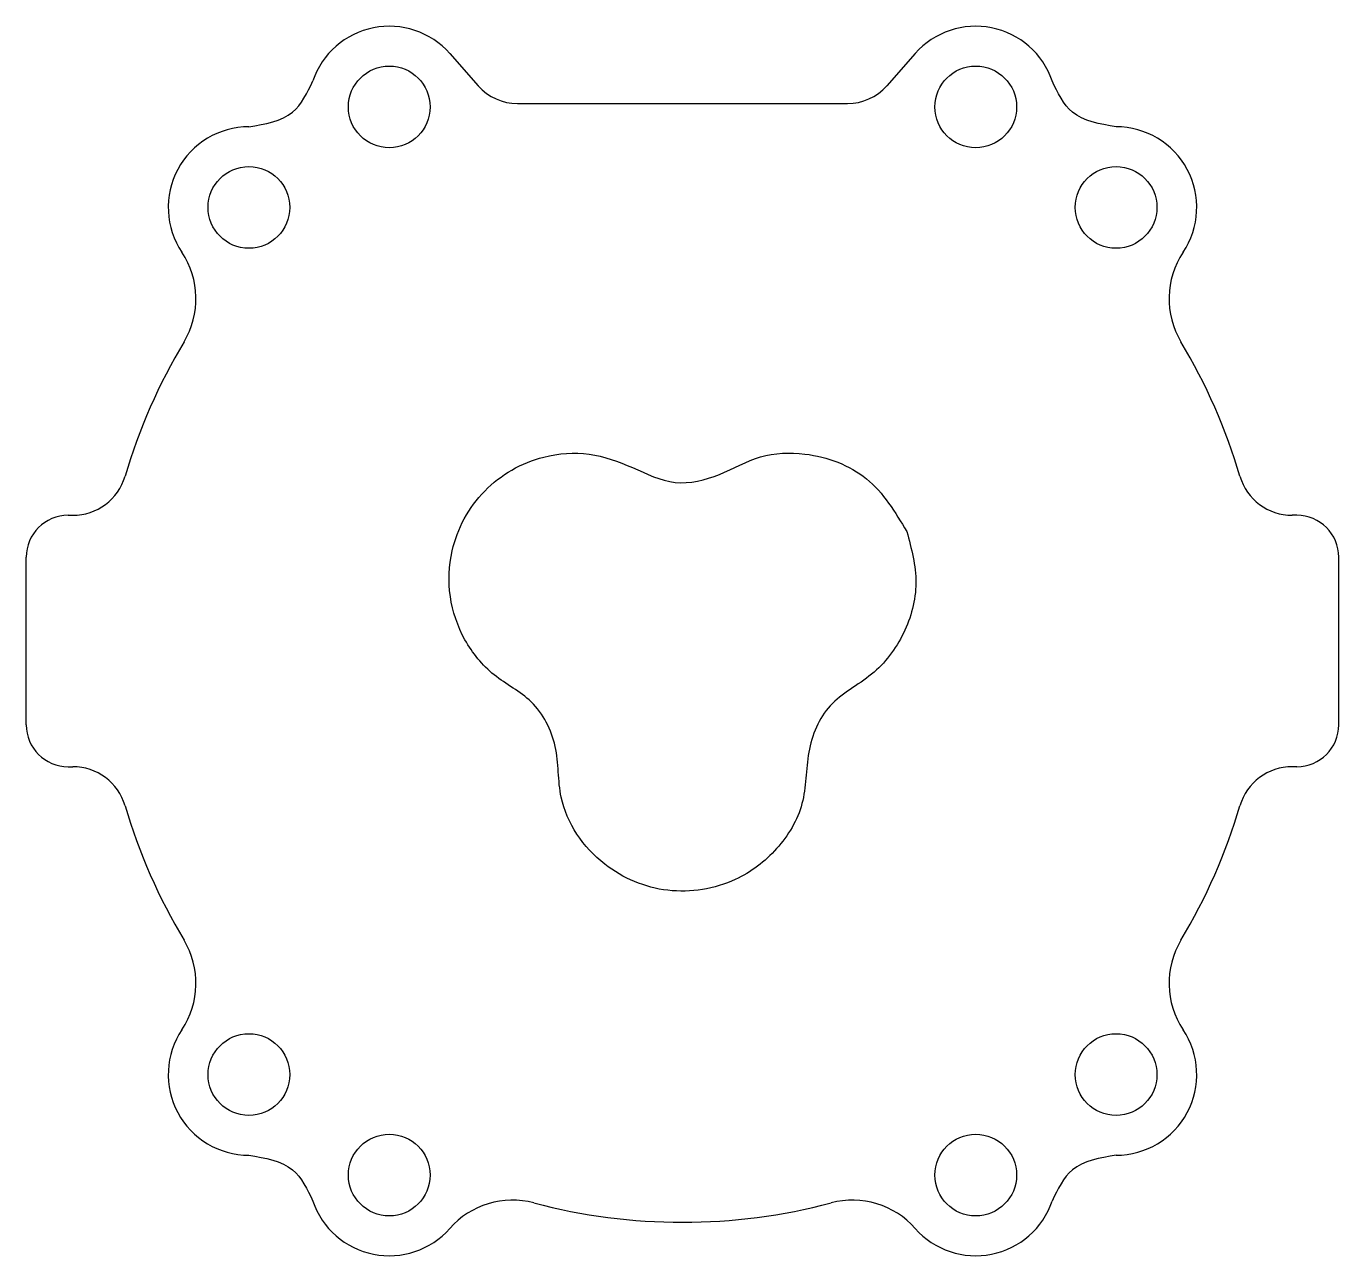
# Model space of a CAD drawing. Header units: millimetres. Extents: x -31.3 to 31.3, y -29.4 to 29.4.
import ezdxf

# ---------------------------------------------------------------- set-up
doc = ezdxf.new("R2010")
doc.units = ezdxf.units.MM
doc.linetypes.add('CENTERX2', pattern=[20.32, 12.7, -2.54, 2.54, -2.54])

msp = doc.modelspace()

# ---------------------------------------------------------------- linework, layer by layer
at = {"color": 7, "linetype": 'Continuous'}
for p, q in [((-11.114, 28.048), (-9.749, 26.502)), ((11.114, 28.048), (9.749, 26.502)), ((-7.875, 25.657), (7.875, 25.657)), ((-29.328, 6), (-29.106, 6)), ((29.328, 6), (29.106, 6)), ((-31.328, -4), (-31.328, 4)), ((31.328, -4), (31.328, 4)), ((-29.328, -6), (-29.106, -6)), ((29.328, -6), (29.106, -6))]:
    msp.add_line(p, q, dxfattribs=at)
at = {"color": 7, "linetype": 'CENTERX2'}
for centre in [(-14, 25.5), (14, 25.5), (-20.7, 20.7), (20.7, 20.7), (-20.7, -20.7), (20.7, -20.7), (-14, -25.5), (14, -25.5)]:
    msp.add_circle(centre, 1.95, dxfattribs=at)
at = {"color": 7, "linetype": 'Continuous'}
for centre, radius, start, end in [((-14, 25.5), 3.85, 41.43963, 161.23698), ((14, 25.5), 3.85, 18.76302, 138.56037), ((-7.875, 28.157), 2.5, 221.43963, 270), ((7.875, 28.157), 2.5, 270, 318.56037), ((-20.7, 20.7), 3.85, 90, 213.776), ((20.7, 20.7), 3.85, 326.224, 90), ((-27.225, 16.336), 4, 329.03504, 33.776), ((27.225, 16.336), 4, 146.224, 210.96496), ((0, 0), 27.75, 149.03504, 163.53911), ((0, 0), 27.75, 16.46089, 30.96496), ((-29.106, 8.6), 2.6, 270, 343.53911), ((29.106, 8.6), 2.6, 196.46089, 270), ((-29.328, 4), 2, 90, 180), ((29.328, 4), 2, 0, 90), ((-29.328, -4), 2, 180, 270), ((29.328, -4), 2, 270, 0), ((-29.106, -8.6), 2.6, 16.46089, 90), ((29.106, -8.6), 2.6, 90, 163.53911), ((0, 0), 27.75, 196.46089, 210.96496), ((0, 0), 27.75, 329.03504, 343.53911), ((-27.225, -16.336), 4, 326.224, 30.96496), ((27.225, -16.336), 4, 149.03504, 213.776), ((-20.7, -20.7), 3.85, 146.224, 270), ((20.7, -20.7), 3.85, 270, 33.776), ((-14, -25.5), 3.85, 198.76302, 318.56037), ((-8.115, -30.695), 4, 75.19101, 138.56037), ((0, 0), 27.75, 255.19101, 284.80899), ((8.115, -30.695), 4, 41.43963, 104.80899), ((14, -25.5), 3.85, 221.43963, 341.23698)]:
    msp.add_arc(centre, radius, start, end, dxfattribs=at)
for points, knots in [([(-20.7, 24.55), (-19.922, 24.679), (-18.518, 24.911), (-17.915, 26.175), (-17.645, 26.738)], [0, 0, 0, 0, 0.554357, 1, 1, 1, 1]), ([(20.7, 24.55), (19.922, 24.679), (18.518, 24.911), (17.915, 26.175), (17.645, 26.738)], [0, 0, 0, 0, 0.554357, 1, 1, 1, 1]), ([(10.709, 5.223), (10.151, 6.152), (9.036, 8.01), (6.213, 9.055), (3.666, 8.954), (1.817, 7.86), (-0.39, 7.317), (-2.383, 8.322), (-4.43, 9.073), (-7.027, 8.884), (-9.666, 7.383), (-11.117, 4.696), (-11.216, 2.105), (-10.499, -0.002), (-9.087, -1.743), (-7.009, -2.768), (-5.847, -5.017), (-6.042, -7.958), (-4.055, -10.833), (-0.746, -12.211), (2.388, -11.708), (4.604, -10.026), (5.943, -7.808), (5.85, -5.315), (6.835, -2.858), (9.156, -1.739), (10.687, 0.292), (11.363, 2.787), (10.927, 4.41), (10.709, 5.223)], [0, 0, 0, 0, 0.045626, 0.091264, 0.121854, 0.152633, 0.183473, 0.214603, 0.245768, 0.277068, 0.323891, 0.37072, 0.402136, 0.433556, 0.464969, 0.49642, 0.531188, 0.566458, 0.621273, 0.668274, 0.715271, 0.750729, 0.786235, 0.821843, 0.857045, 0.892833, 0.928475, 0.964193, 1, 1, 1, 1]), ([(-20.7, -24.55), (-19.922, -24.679), (-18.518, -24.911), (-17.915, -26.175), (-17.645, -26.738)], [0, 0, 0, 0, 0.554357, 1, 1, 1, 1]), ([(20.7, -24.55), (19.922, -24.679), (18.518, -24.911), (17.915, -26.175), (17.645, -26.738)], [0, 0, 0, 0, 0.554357, 1, 1, 1, 1])]:
    msp.add_open_spline(points, degree=3, knots=knots, dxfattribs=at)

doc.saveas('drawing.dxf')
